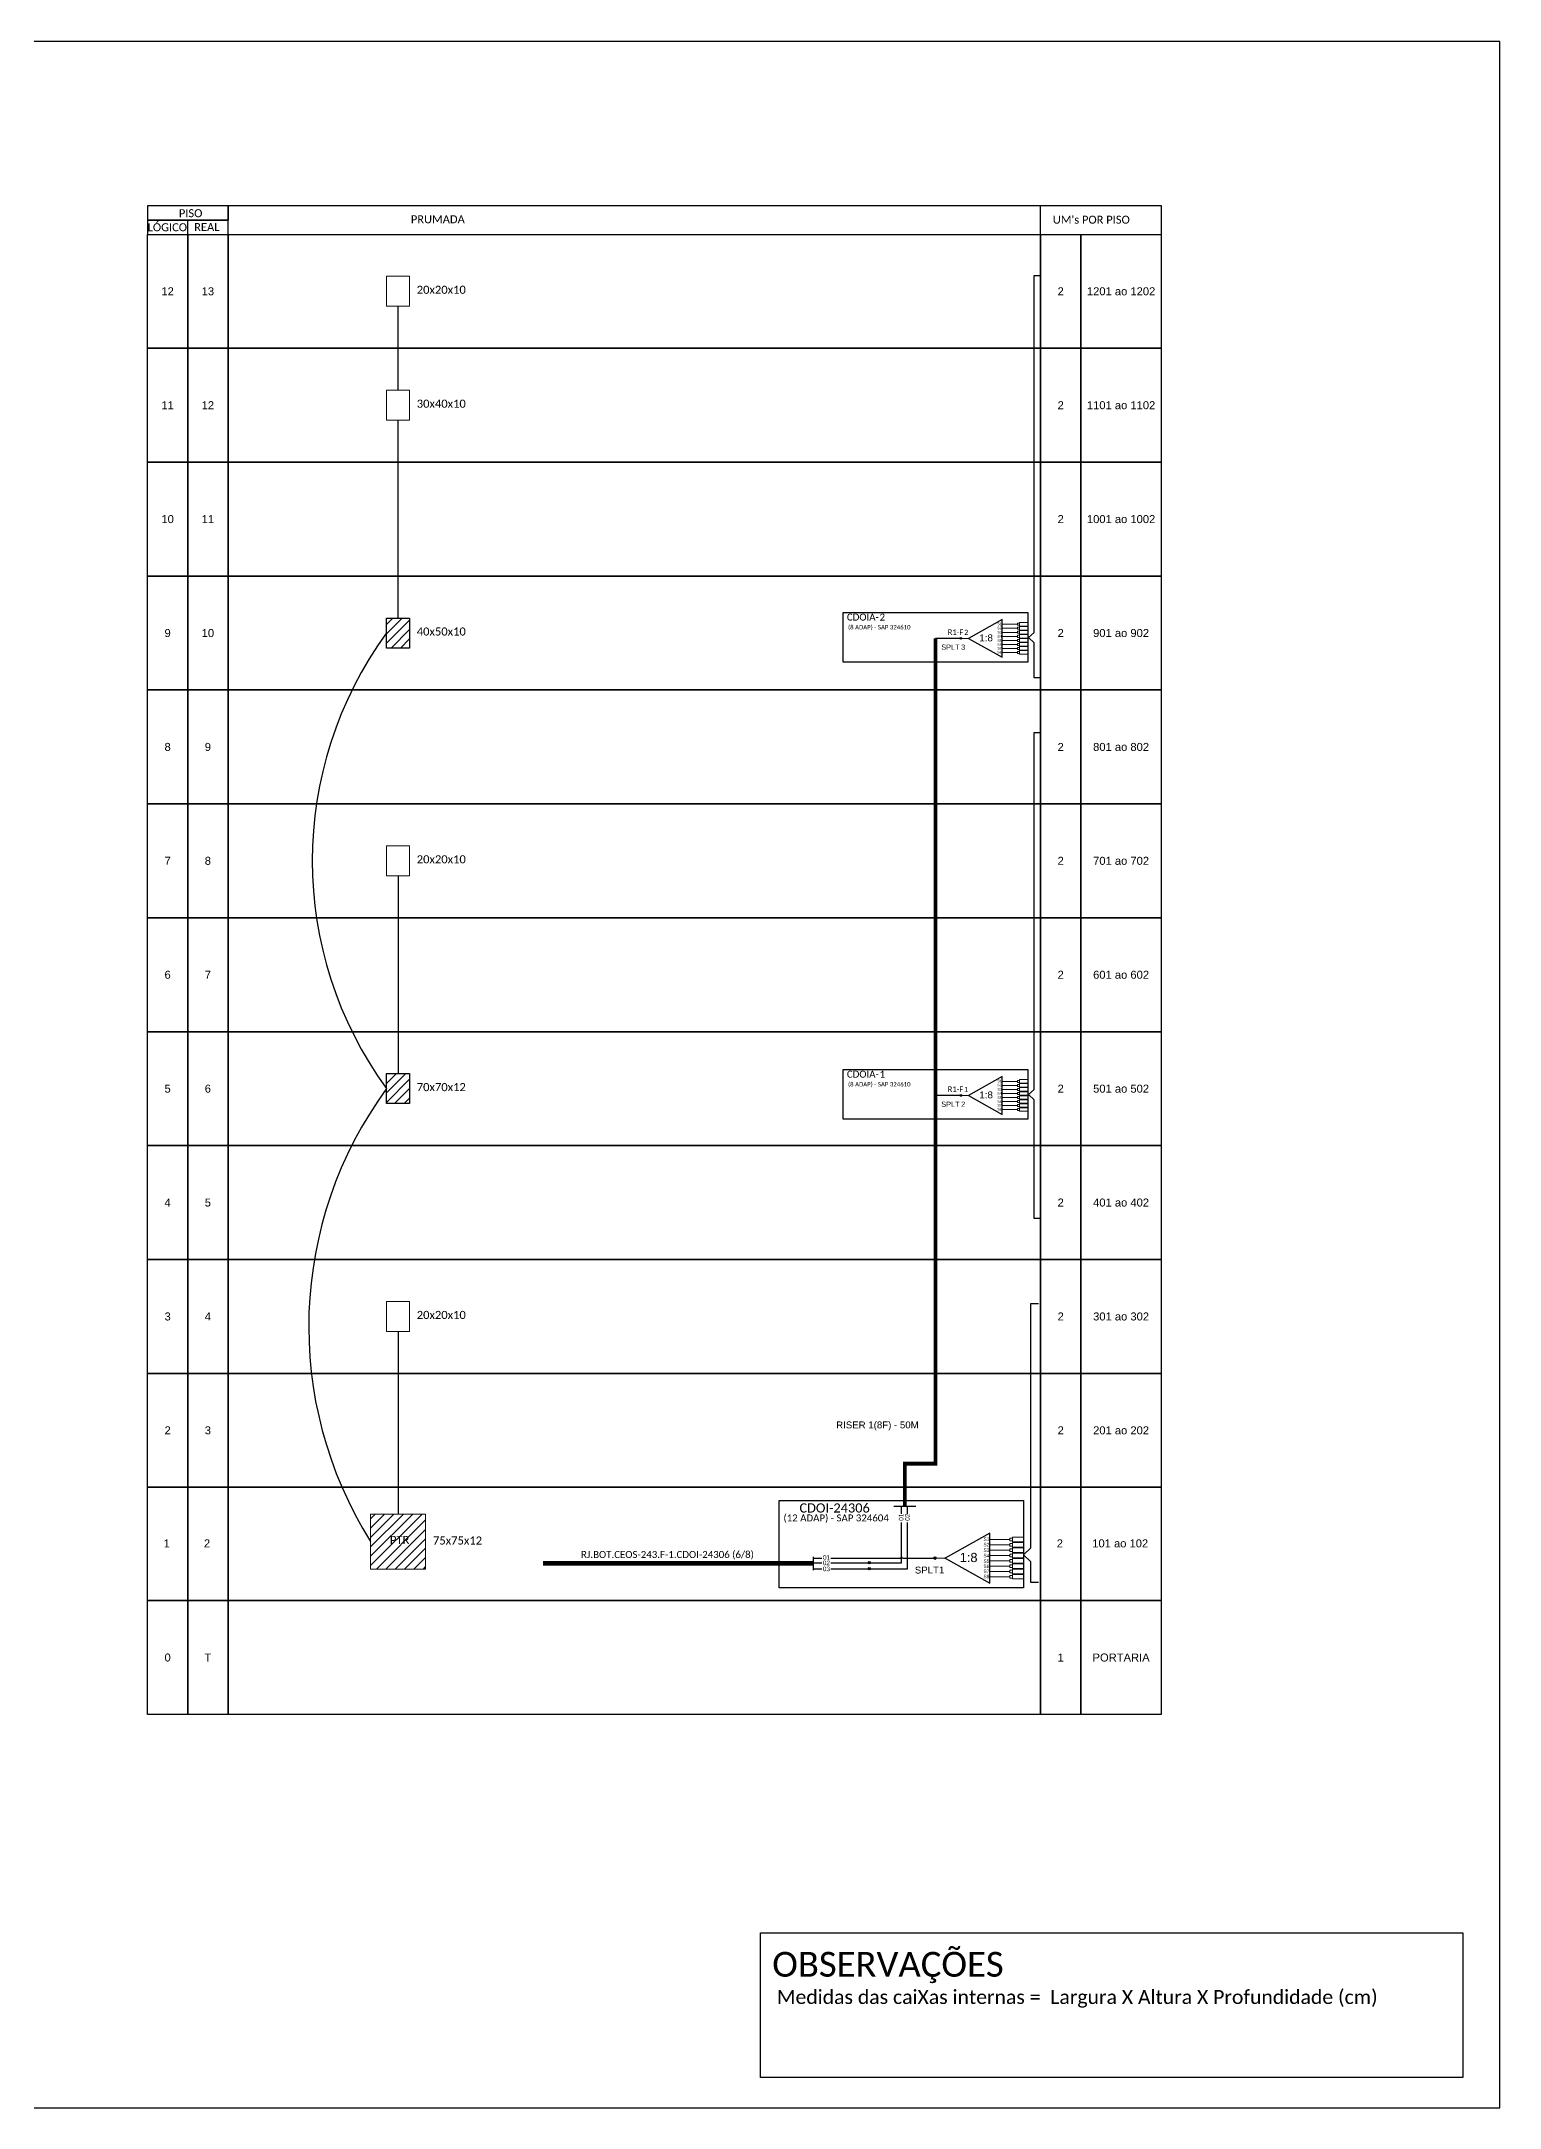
# Model space of a CAD drawing. Extents: x -89 to 749, y 705 to 1299.
# Drawn here: x 330 to 749, y 705 to 1299 of the extents above; entities that cross this region are included whole.
import ezdxf
from ezdxf.enums import TextEntityAlignment as Align

# ---------------------------------------------------------------- set-up
doc = ezdxf.new("R2010")
doc.units = 0
doc.styles.add('ARIAL', font='arial.ttf')
doc.styles.add('WMF-Calibri0', font='calibri.ttf')

# ---------------------------------------------------------------- blocks, each defined once
blk = doc.blocks.new('SPLT_1-8_SC-APC')
at = {"color": 1}
blk.add_lwpolyline([(-7.37, -2.1), (-17.04, -7.55), (-7.37, -13), (-7.37, -2.1)], dxfattribs=at)
at = {"color": 3, "lineweight": 0}
for points in [[(-2.99, -3.51), (-7.37, -3.51)], [(-7.37, -4.66), (-2.99, -4.66)], [(-7.37, -5.82), (-2.99, -5.82)], [(-2.41, -3.02), (-2.41, -4)], [(-2.41, -3.02), (0, -3.02)], [(-2.41, -4), (0, -4)], [(-2.41, -4.17), (-2.41, -5.16)], [(-2.41, -4.17), (0, -4.17)], [(-2.41, -5.16), (0, -5.16)], [(-2.41, -5.32), (-2.41, -6.31)], [(-2.41, -5.32), (0, -5.32)], [(-7.37, -6.97), (-2.99, -6.97)], [(-7.37, -8.12), (-2.99, -8.12)], [(-7.37, -9.28), (-2.99, -9.28)], [(-7.37, -10.43), (-2.99, -10.43)], [(-7.37, -11.58), (-2.99, -11.58)], [(-2.41, -6.31), (0, -6.31)], [(-2.41, -6.48), (-2.41, -7.46)], [(-2.41, -6.48), (0, -6.48)], [(-2.41, -7.46), (0, -7.46)], [(-2.41, -7.63), (-2.41, -8.62)], [(-2.41, -7.63), (0, -7.63)], [(-2.41, -8.62), (0, -8.62)], [(-2.41, -8.78), (-2.41, -9.77)], [(-2.41, -8.78), (0, -8.78)], [(-2.41, -9.77), (0, -9.77)], [(-2.41, -9.94), (-2.41, -10.92)], [(-2.41, -9.94), (0, -9.94)], [(-2.41, -10.92), (0, -10.92)], [(-2.41, -11.09), (-2.41, -12.08)], [(-2.41, -11.09), (0, -11.09)], [(-2.41, -12.08), (0, -12.08)]]:
    blk.add_lwpolyline(points, dxfattribs=at)
for points in [[(-2.99, -3.22), (-2.41, -3.22), (-2.41, -3.8), (-2.99, -3.8)], [(-2.99, -4.38), (-2.41, -4.38), (-2.41, -4.95), (-2.99, -4.95)], [(-2.99, -5.53), (-2.41, -5.53), (-2.41, -6.1), (-2.99, -6.1)], [(-2.99, -6.68), (-2.41, -6.68), (-2.41, -7.26), (-2.99, -7.26)], [(-2.99, -7.84), (-2.41, -7.84), (-2.41, -8.41), (-2.99, -8.41)], [(-2.99, -8.99), (-2.41, -8.99), (-2.41, -9.56), (-2.99, -9.56)], [(-2.99, -10.14), (-2.41, -10.14), (-2.41, -10.72), (-2.99, -10.72)], [(-2.99, -11.3), (-2.41, -11.3), (-2.41, -11.87), (-2.99, -11.87)]]:
    blk.add_lwpolyline(points, close=True, dxfattribs=at)
at = {"color": 1, "lineweight": 0}
blk.add_lwpolyline([(-17.04, -7.55), (-19.26, -7.55)], dxfattribs=at)
at = {"color": 1, "style": 'ARIAL'}
for s, height, p in [('S1', 0.75, (-8.74, -3.78)), ('S2', 0.75, (-8.74, -4.97)), ('S3', 0.75, (-8.74, -6.18)), ('1:8', 2, (-13.91, -8.4)), ('S4', 0.75, (-8.74, -7.36)), ('S5', 0.75, (-8.74, -8.57)), ('S6', 0.75, (-8.74, -9.69)), ('S7', 0.75, (-8.74, -10.78)), ('S8', 0.75, (-8.74, -11.9))]:
    blk.add_text(s, height=height, dxfattribs=at).set_placement(p)

msp = doc.modelspace()

# ---------------------------------------------------------------- hatches: boundary and pattern name
h = msp.add_hatch()
h.set_pattern_fill('ANSI31', color=1, scale=0.6)
h.set_pattern_definition([(45, (-578.091, -10.598), (-1.3470384, 1.3470384), [])])
h.paths.add_polyline_path([(429.22, 1002.27), (429.22, 993.65), (435.85, 993.65), (435.85, 1002.27)])
h.paths.add_polyline_path([(429.22, 1124.62), (435.85, 1124.62), (435.85, 1133.24), (429.22, 1133.24)])
h = msp.add_hatch(color=3)
h.dxf.hatch_style = 1
edge = h.paths.add_edge_path()
edge.add_arc((594.31, 1127.4), 0.256, 0, 360)
h = msp.add_hatch(color=3)
h.dxf.hatch_style = 1
edge = h.paths.add_edge_path()
edge.add_arc((594.31, 996.01), 0.256, 0, 360)
h = msp.add_hatch()
h.set_pattern_fill('ANSI31', color=1, scale=0.6)
h.set_pattern_definition([(45, (-243.427, 3546.9188), (-1.3470384, 1.3470384), [])])
h.paths.add_polyline_path([(440.44, 875.66), (424.63, 875.66), (424.63, 859.86), (440.44, 859.86)])
h.paths.add_polyline_path([(429.37, 866.49), (436.17, 866.49), (436.17, 869.96), (429.37, 869.96)], flags=24)
h = msp.add_hatch(color=3)
h.dxf.hatch_style = 1
edge = h.paths.add_edge_path()
edge.add_arc((567.99, 861.66), 0.339, 0, 360)
h = msp.add_hatch(color=3)
h.dxf.hatch_style = 1
edge = h.paths.add_edge_path()
edge.add_arc((586.92, 862.99), 0.339, 0, 360)
h = msp.add_hatch(color=3)
h.dxf.hatch_style = 1
edge = h.paths.add_edge_path()
edge.add_arc((567.99, 859.94), 0.339, 0, 360)

# ---------------------------------------------------------------- linework, layer by layer
at = {"color": 3}
for p, q in [((551.91, 862.99), (554.38, 862.99)), ((556.92, 862.99), (577, 862.99)), ((577.53, 862.99), (586.92, 862.99))]:
    msp.add_line(p, q, dxfattribs=at)
for points in [[(-89.32, 705.02), (749.25, 705.02), (749.25, 1299.02), (-89.32, 1299.02), (-89.32, 705.02)], [(372.07, 1243.54), (372.07, 1247.65)], [(383.64, 1243.54), (652.01, 1243.54), (652.01, 1251.76), (383.64, 1251.76), (383.64, 1251.76), (383.64, 1247.65)], [(617.25, 1243.54), (617.25, 1251.76)]]:
    msp.add_lwpolyline(points)
for points in [[(360.49, 1247.65), (383.64, 1247.65), (383.64, 1251.76), (360.49, 1251.76)], [(360.49, 1243.54), (383.64, 1243.54), (383.64, 1247.65), (360.49, 1247.65)], [(360.49, 1243.54), (372.07, 1243.54), (372.07, 1210.79), (360.49, 1210.79)], [(372.07, 1243.54), (383.64, 1243.54), (383.64, 1210.79), (372.07, 1210.79)], [(383.64, 1243.54), (617.25, 1243.54), (617.25, 1210.79), (383.64, 1210.79)], [(617.25, 1243.54), (628.83, 1243.54), (628.83, 1210.79), (617.25, 1210.79)], [(628.83, 1243.54), (651.97, 1243.54), (651.97, 1210.79), (628.83, 1210.79)], [(360.49, 1210.79), (372.07, 1210.79), (372.07, 1178.05), (360.49, 1178.05)], [(372.07, 1210.79), (383.64, 1210.79), (383.64, 1178.05), (372.07, 1178.05)], [(383.64, 1210.79), (617.25, 1210.79), (617.25, 1178.05), (383.64, 1178.05)], [(617.25, 1210.79), (628.83, 1210.79), (628.83, 1178.05), (617.25, 1178.05)], [(628.83, 1210.79), (651.97, 1210.79), (651.97, 1178.05), (628.83, 1178.05)], [(360.49, 1178.05), (372.07, 1178.05), (372.07, 1145.31), (360.49, 1145.31)], [(372.07, 1178.05), (383.64, 1178.05), (383.64, 1145.31), (372.07, 1145.31)], [(383.64, 1178.05), (617.25, 1178.05), (617.25, 1145.31), (383.64, 1145.31)], [(617.25, 1178.05), (628.83, 1178.05), (628.83, 1145.31), (617.25, 1145.31)], [(628.83, 1178.05), (651.97, 1178.05), (651.97, 1145.31), (628.83, 1145.31)], [(360.49, 1145.31), (372.07, 1145.31), (372.07, 1112.56), (360.49, 1112.56)], [(372.07, 1145.31), (383.64, 1145.31), (383.64, 1112.56), (372.07, 1112.56)], [(383.64, 1145.31), (617.25, 1145.31), (617.25, 1112.56), (383.64, 1112.56)], [(617.25, 1145.31), (628.83, 1145.31), (628.83, 1112.56), (617.25, 1112.56)], [(628.83, 1145.31), (651.97, 1145.31), (651.97, 1112.56), (628.83, 1112.56)], [(360.49, 1112.56), (372.07, 1112.56), (372.07, 1079.82), (360.49, 1079.82)], [(372.07, 1112.56), (383.64, 1112.56), (383.64, 1079.82), (372.07, 1079.82)], [(383.64, 1112.56), (617.25, 1112.56), (617.25, 1079.82), (383.64, 1079.82)], [(617.25, 1112.56), (628.83, 1112.56), (628.83, 1079.82), (617.25, 1079.82)], [(628.83, 1112.56), (651.97, 1112.56), (651.97, 1079.82), (628.83, 1079.82)], [(360.49, 1079.82), (372.07, 1079.82), (372.07, 1047.08), (360.49, 1047.08)], [(372.07, 1079.82), (383.64, 1079.82), (383.64, 1047.08), (372.07, 1047.08)], [(383.64, 1079.82), (617.25, 1079.82), (617.25, 1047.08), (383.64, 1047.08)], [(617.25, 1079.82), (628.83, 1079.82), (628.83, 1047.08), (617.25, 1047.08)], [(628.83, 1079.82), (651.97, 1079.82), (651.97, 1047.08), (628.83, 1047.08)], [(360.49, 1047.08), (372.07, 1047.08), (372.07, 1014.33), (360.49, 1014.33)], [(372.07, 1047.08), (383.64, 1047.08), (383.64, 1014.33), (372.07, 1014.33)], [(383.64, 1047.08), (617.25, 1047.08), (617.25, 1014.33), (383.64, 1014.33)], [(617.25, 1047.08), (628.83, 1047.08), (628.83, 1014.33), (617.25, 1014.33)], [(628.83, 1047.08), (651.97, 1047.08), (651.97, 1014.33), (628.83, 1014.33)], [(360.49, 1014.33), (372.07, 1014.33), (372.07, 981.59), (360.49, 981.59)], [(372.07, 1014.33), (383.64, 1014.33), (383.64, 981.59), (372.07, 981.59)], [(383.64, 1014.33), (617.25, 1014.33), (617.25, 981.59), (383.64, 981.59)], [(617.25, 1014.33), (628.83, 1014.33), (628.83, 981.59), (617.25, 981.59)], [(628.83, 1014.33), (651.97, 1014.33), (651.97, 981.59), (628.83, 981.59)], [(360.49, 981.59), (372.07, 981.59), (372.07, 948.84), (360.49, 948.84)], [(372.07, 981.59), (383.64, 981.59), (383.64, 948.84), (372.07, 948.84)], [(383.64, 981.59), (617.25, 981.59), (617.25, 948.84), (383.64, 948.84)], [(617.25, 981.59), (628.83, 981.59), (628.83, 948.84), (617.25, 948.84)], [(628.83, 981.59), (651.97, 981.59), (651.97, 948.84), (628.83, 948.84)], [(360.49, 948.84), (372.07, 948.84), (372.07, 916.1), (360.49, 916.1)], [(372.07, 948.84), (383.64, 948.84), (383.64, 916.1), (372.07, 916.1)], [(383.64, 948.84), (617.25, 948.84), (617.25, 916.1), (383.64, 916.1)], [(617.25, 948.84), (628.83, 948.84), (628.83, 916.1), (617.25, 916.1)], [(628.83, 948.84), (651.97, 948.84), (651.97, 916.1), (628.83, 916.1)], [(360.49, 916.1), (372.07, 916.1), (372.07, 883.36), (360.49, 883.36)], [(372.07, 916.1), (383.64, 916.1), (383.64, 883.36), (372.07, 883.36)], [(383.64, 916.1), (617.25, 916.1), (617.25, 883.36), (383.64, 883.36)], [(617.25, 916.1), (628.83, 916.1), (628.83, 883.36), (617.25, 883.36)], [(628.83, 916.1), (651.97, 916.1), (651.97, 883.36), (628.83, 883.36)], [(360.49, 883.36), (372.07, 883.36), (372.07, 850.8), (360.49, 850.8)], [(372.07, 883.36), (383.64, 883.36), (383.64, 850.8), (372.07, 850.8)], [(383.64, 883.36), (617.25, 883.36), (617.25, 850.8), (383.64, 850.8)], [(617.25, 883.36), (628.83, 883.36), (628.83, 850.8), (617.25, 850.8)], [(628.83, 883.36), (651.97, 883.36), (651.97, 850.8), (628.83, 850.8)], [(360.49, 850.8), (372.07, 850.8), (372.07, 818.06), (360.49, 818.06)], [(372.07, 850.8), (383.64, 850.8), (383.64, 818.06), (372.07, 818.06)], [(383.64, 850.8), (617.25, 850.8), (617.25, 818.06), (383.64, 818.06)], [(617.25, 850.8), (628.83, 850.8), (628.83, 818.06), (617.25, 818.06)], [(628.83, 850.8), (651.97, 850.8), (651.97, 818.06), (628.83, 818.06)]]:
    msp.add_lwpolyline(points, close=True)
at = {"color": 0, "lineweight": 0}
for points in [[(429.22, 1231.48), (435.85, 1231.48), (435.85, 1222.86), (429.22, 1222.86)], [(429.22, 1198.73), (435.85, 1198.73), (435.85, 1190.11), (429.22, 1190.11)], [(429.22, 1067.76), (435.85, 1067.76), (435.85, 1059.14), (429.22, 1059.14)], [(429.22, 936.78), (435.85, 936.78), (435.85, 928.16), (429.22, 928.16)]]:
    msp.add_lwpolyline(points, close=True, dxfattribs=at)
at = {"color": 3}
for points in [[(617.02, 1116.07), (615.37, 1116.07), (615.37, 1126.11), (613.8, 1127.62), (615.37, 1129.12), (615.37, 1231.75), (617.02, 1231.75)], [(432.53, 1198.73), (432.53, 1222.86)], [(432.53, 1133.24), (432.53, 1190.11)], [(617.02, 960.59), (615.37, 960.59), (615.37, 994.72), (613.8, 996.23), (615.37, 997.74), (615.37, 1100.36), (617.02, 1100.36)], [(432.53, 1059.14), (432.53, 1002.27)], [(616.65, 855.97), (614.47, 855.97), (614.47, 861.97), (612.39, 863.96), (614.47, 865.96), (614.47, 936.21), (616.65, 936.21)], [(432.53, 928.16), (432.53, 875.66)]]:
    msp.add_lwpolyline(points, dxfattribs=at)
at = {"color": 1}
for points in [[(560.47, 1134.85), (613.6, 1134.85), (613.6, 1120.53), (560.47, 1120.53)], [(429.22, 1133.24), (435.85, 1133.24), (435.85, 1124.62), (429.22, 1124.62)], [(429.22, 1002.27), (435.85, 1002.27), (435.85, 993.65), (429.22, 993.65)], [(560.47, 1003.46), (613.6, 1003.46), (613.6, 989.15), (560.47, 989.15)], [(542.11, 879.56), (612.39, 879.56), (612.39, 854.46), (542.11, 854.46)]]:
    msp.add_lwpolyline(points, close=True, dxfattribs=at)
at = {"color": 5, "const_width": 1.1}
msp.add_lwpolyline([(587.05, 1127.4), (587.05, 890.15), (578.23, 890.15), (578.23, 877.92)], dxfattribs=at)
at = {"color": 5}
for points in [[(594.31, 1127.4), (587.05, 1127.4)], [(594.31, 996.01), (587.05, 996.01)], [(567.99, 861.66), (577.26, 861.66), (577.26, 873.22)], [(567.99, 859.94), (578.99, 859.94), (578.99, 873.22)], [(575.08, 877.92), (581.37, 877.92)], [(577.26, 875.69), (577.26, 877.92)], [(578.99, 875.69), (578.99, 877.92)]]:
    msp.add_lwpolyline(points, dxfattribs=at)
at = {"color": 1, "lineweight": 0}
msp.add_lwpolyline([(424.63, 875.66), (440.44, 875.66), (440.44, 859.86), (424.63, 859.86)], close=True, dxfattribs=at)
at = {"color": 1}
for points in [[(602.65, 870.19), (589.86, 862.99), (602.65, 855.78), (602.65, 870.19)], [(551.91, 863.36), (551.91, 859.56)]]:
    msp.add_lwpolyline(points, dxfattribs=at)
at = {"color": 3, "lineweight": 0}
for points in [[(608.44, 868.32), (602.65, 868.32)], [(609.2, 868.98), (609.2, 867.67)], [(609.2, 868.98), (612.39, 868.98)], [(609.2, 867.67), (612.39, 867.67)], [(609.2, 867.45), (609.2, 866.15)], [(609.2, 867.45), (612.39, 867.45)], [(602.65, 866.8), (608.44, 866.8)], [(602.65, 865.27), (608.44, 865.27)], [(602.65, 863.75), (608.44, 863.75)], [(602.65, 862.22), (608.44, 862.22)], [(609.2, 866.15), (612.39, 866.15)], [(609.2, 865.93), (609.2, 864.62)], [(609.2, 865.93), (612.39, 865.93)], [(609.2, 864.62), (612.39, 864.62)], [(609.2, 864.4), (609.2, 863.1)], [(609.2, 864.4), (612.39, 864.4)], [(609.2, 863.1), (612.39, 863.1)], [(609.2, 862.88), (609.2, 861.57)], [(609.2, 862.88), (612.39, 862.88)], [(609.2, 861.57), (612.39, 861.57)], [(609.2, 861.35), (609.2, 860.05)], [(609.2, 861.35), (612.39, 861.35)], [(602.65, 860.7), (608.44, 860.7)], [(602.65, 859.17), (608.44, 859.17)], [(602.65, 857.65), (608.44, 857.65)], [(609.2, 860.05), (612.39, 860.05)], [(609.2, 859.83), (609.2, 858.52)], [(609.2, 859.83), (612.39, 859.83)], [(609.2, 858.52), (612.39, 858.52)], [(609.2, 858.3), (609.2, 857)], [(609.2, 858.3), (612.39, 858.3)], [(609.2, 857), (612.39, 857)]]:
    msp.add_lwpolyline(points, dxfattribs=at)
for points in [[(608.44, 868.7), (609.2, 868.7), (609.2, 867.95), (608.44, 867.95)], [(608.44, 867.18), (609.2, 867.18), (609.2, 866.42), (608.44, 866.42)], [(608.44, 865.65), (609.2, 865.65), (609.2, 864.9), (608.44, 864.9)], [(608.44, 864.13), (609.2, 864.13), (609.2, 863.37), (608.44, 863.37)], [(608.44, 862.6), (609.2, 862.6), (609.2, 861.85), (608.44, 861.85)], [(608.44, 861.08), (609.2, 861.08), (609.2, 860.32), (608.44, 860.32)], [(608.44, 859.55), (609.2, 859.55), (609.2, 858.79), (608.44, 858.79)], [(608.44, 858.03), (609.2, 858.03), (609.2, 857.27), (608.44, 857.27)]]:
    msp.add_lwpolyline(points, close=True, dxfattribs=at)
at = {"color": 1, "const_width": 1.36}
msp.add_lwpolyline([(474.17, 861.51), (551.91, 861.5)], dxfattribs=at)
at = {"color": 2}
for points in [[(551.91, 861.66), (554.38, 861.66)], [(556.94, 861.66), (567.99, 861.66)]]:
    msp.add_lwpolyline(points, dxfattribs=at)
at = {"color": 1, "lineweight": 0}
msp.add_lwpolyline([(589.86, 862.99), (586.92, 862.99)], dxfattribs=at)
at = {"color": 7}
for points in [[(551.91, 859.94), (554.38, 859.94)], [(556.94, 859.94), (567.99, 859.94)]]:
    msp.add_lwpolyline(points, dxfattribs=at)
msp.add_lwpolyline([(536.7, 755.28), (738.68, 755.28), (738.68, 713.72), (536.7, 713.72)], close=True, dxfattribs=at)
at = {"color": 3}
for centre, radius in [((594.31, 1127.4), 0.256), ((594.31, 996.01), 0.256), ((567.99, 861.66), 0.339), ((586.92, 862.99), 0.339), ((567.99, 859.94), 0.339)]:
    msp.add_circle(centre, radius, dxfattribs=at)
for centre, radius, start, end in [((518.93, 1063.45), 111.07, 143.8696, 216.1304), ((522.83, 929.48), 115.98, 143.81018, 212.15015), ((577.26, 862.99), 0.268, 0, 180)]:
    msp.add_arc(centre, radius, start, end, dxfattribs=at)
for p in [(360.49, 1210.79), (360.49, 1178.05), (360.49, 1145.31), (360.49, 1112.56), (360.49, 1079.82), (360.49, 1047.08), (360.49, 1014.33), (360.49, 981.59), (360.49, 948.84), (360.49, 916.1), (360.49, 883.36), (589.86, 862.99), (360.49, 850.8)]:
    msp.add_point(p)

# ---------------------------------------------------------------- block references
for p in [(613.57, 1134.95), (613.57, 1003.56)]:
    msp.add_blockref('SPLT_1-8_SC-APC', p, dxfattribs=at)

# ---------------------------------------------------------------- texts
at = {"style": 'WMF-Calibri0'}
for s, height, p in [('  LÓGICO', 2.3, (358.91, 1244.43)), ('     PISO', 2.3, (365.45, 1248.46)), ('PRUMADA', 2.3, (436.2, 1246.72)), ("UM's POR PISO", 2.3, (620.78, 1246.6)), ('    REAL', 2.3, (370.67, 1244.48)), ('20x20x10', 2.317, (437.9, 1226.45)), ('30x40x10', 2.317, (437.9, 1193.7)), ('20x20x10', 2.317, (437.9, 1062.73)), ('20x20x10', 2.317, (437.9, 931.75)), ('PTR', 2.317, (430.19, 867.08)), ('75x75x12', 2.317, (442.57, 866.9))]:
    msp.add_text(s, height=height, dxfattribs=at).set_placement(p)
at = {"style": 'ARIAL'}
for s, height, p in [('12', 2.3, (366.28, 1227.17)), ('13', 2.3, (377.85, 1227.17)), ('2', 2.3, (623.04, 1227.17)), ('1201 ao 1202', 2.3, (640.4, 1227.17)), ('11', 2.3, (366.28, 1194.42)), ('12', 2.3, (377.85, 1194.42)), ('2', 2.3, (623.04, 1194.42)), ('1101 ao 1102', 2.3, (640.4, 1194.42)), ('10', 2.3, (366.28, 1161.68)), ('11', 2.3, (377.85, 1161.68)), ('2', 2.3, (623.04, 1161.68)), ('1001 ao 1002', 2.3, (640.4, 1161.68)), ('9', 2.3, (366.28, 1128.93)), ('10', 2.3, (377.85, 1128.93)), ('2', 2.3, (623.04, 1128.93)), ('901 ao 902', 2.3, (640.4, 1128.93)), ('8', 2.3, (366.28, 1096.19)), ('9', 2.3, (377.85, 1096.19)), ('2', 2.3, (623.04, 1096.19)), ('801 ao 802', 2.3, (640.4, 1096.19)), ('7', 2.3, (366.28, 1063.45)), ('8', 2.3, (377.85, 1063.45)), ('2', 2.3, (623.04, 1063.45)), ('701 ao 702', 2.3, (640.4, 1063.45)), ('6', 2.3, (366.28, 1030.7)), ('7', 2.3, (377.85, 1030.7)), ('2', 2.3, (623.04, 1030.7)), ('601 ao 602', 2.3, (640.4, 1030.7)), ('5', 2.3, (366.28, 997.96)), ('6', 2.3, (377.85, 997.96)), ('2', 2.3, (623.04, 997.96)), ('501 ao 502', 2.3, (640.4, 997.96)), ('4', 2.3, (366.28, 965.22)), ('5', 2.3, (377.85, 965.22)), ('2', 2.3, (623.04, 965.22)), ('401 ao 402', 2.3, (640.4, 965.22)), ('3', 2.3, (366.28, 932.47)), ('4', 2.3, (377.85, 932.47)), ('2', 2.3, (623.04, 932.47)), ('301 ao 302', 2.3, (640.4, 932.47)), ('2', 2.3, (366.28, 899.73)), ('3', 2.3, (377.85, 899.73)), ('2', 2.3, (623.04, 899.73)), ('201 ao 202', 2.3, (640.4, 899.73)), ('1', 2.3, (366.03, 867.24)), ('2', 2.3, (377.61, 867.24)), ('2', 2.3, (622.79, 867.24)), ('101 ao 102', 2.3, (640.15, 867.24)), ('02', 1.323, (555.67, 861.63)), ('01', 1.323, (555.72, 863.19)), ('03', 1.323, (555.67, 859.9)), ('0', 2.3, (366.28, 834.43)), ('T', 2.3, (377.85, 834.43)), ('1', 2.3, (623.04, 834.43)), ('PORTARIA', 2.3, (640.4, 834.43))]:
    msp.add_text(s, height=height, dxfattribs=at).set_placement(p, align=Align.MIDDLE_CENTER)
at = {"color": 1}
for s, height, style, p in [('40x50x10', 2.317, 'WMF-Calibri0', (437.9, 1128.21)), ('CDOIA-', 2, 'WMF-Calibri0', (561.57, 1132.51)), ('70x70x12', 2.317, 'WMF-Calibri0', (437.9, 997.24)), ('CDOIA-', 2, 'WMF-Calibri0', (561.57, 1001.12)), ('CDOI-24306', 2.646, 'WMF-Calibri0', (547.93, 876.1)), ('S1', 0.992, 'ARIAL', (600.83, 867.97)), ('S2', 0.992, 'ARIAL', (600.83, 866.4)), ('RJ.BOT.CEOS-243.F-1.CDOI-24306 (6/8)', 2, 'WMF-Calibri0', (485.14, 863.04)), ('1:8', 2.646, 'ARIAL', (593.99, 861.86)), ('S3', 0.992, 'ARIAL', (600.83, 864.8)), ('S4', 0.992, 'ARIAL', (600.83, 863.24)), ('S5', 0.992, 'ARIAL', (600.83, 861.64)), ('S6', 0.992, 'ARIAL', (600.83, 860.15)), ('S7', 0.992, 'ARIAL', (600.83, 858.7)), ('S8', 0.992, 'ARIAL', (600.83, 857.22))]:
    msp.add_text(s, height=height, dxfattribs=dict(at, style=style)).set_placement(p)
at = {"color": 1, "style": 'WMF-Calibri0'}
for s, height, p in [('(8 ADAP) - SAP 324610', 1.25, (570.89, 1129.98)), ('(8 ADAP) - SAP 324610', 1.25, (570.89, 998.59)), ('(12 ADAP) - SAP 324604', 2, (558.48, 873.55))]:
    msp.add_text(s, height=height, dxfattribs=at).set_placement(p, align=Align.CENTER)
at = {"color": 7, "style": 'WMF-Calibri0'}
for s, height, p in [('2', 2, (570.96, 1132.51)), ('1', 2, (570.96, 1001.12)), ('OBSERVAÇÕES', 7.1308, (540.11, 742.67))]:
    msp.add_text(s, height=height, dxfattribs=at).set_placement(p)
at = {"color": 5, "style": 'WMF-Calibri0'}
for p in [(590.54, 1128.38), (590.54, 997)]:
    msp.add_text('R1-F', height=1.6, dxfattribs=at).set_placement(p)
at = {"color": 5, "style": 'ARIAL'}
for s, height, p in [('2', 1.5, (595.9, 1128.35)), ('1', 1.5, (595.9, 996.96)), ('RISER 1(8F) - 50M', 1.9843, (570.35, 900.29))]:
    msp.add_text(s, height=height, dxfattribs=at).set_placement(p, align=Align.CENTER)
at = {"color": 7, "style": 'ARIAL'}
for s, p in [('SPLT', (591.33, 1124.12)), ('3', (595, 1124.12)), ('SPLT', (591.33, 992.73)), ('2', (595, 992.73))]:
    msp.add_text(s, height=1.5, dxfattribs=at).set_placement(p, align=Align.CENTER)
at = {"style": 'ARIAL'}
for s, p in [('01', (577.16, 874.76)), ('02', (578.97, 874.75))]:
    msp.add_text(s, height=1.323, rotation=90, dxfattribs=at).set_placement(p, align=Align.MIDDLE_CENTER)
msp.add_text('SPLT1', height=1.984, dxfattribs=at).set_placement((585.34, 858.58), align=Align.CENTER)
at = {"color": 7, "insert": (541.47, 738.83), "char_height": 4, "width": 658.8434, "attachment_point": 1, "style": 'WMF-Calibri0'}
msp.add_mtext('Medidas das caiXas internas =  Largura X Altura X Profundidade (cm)', dxfattribs=at)

doc.saveas('drawing.dxf')
